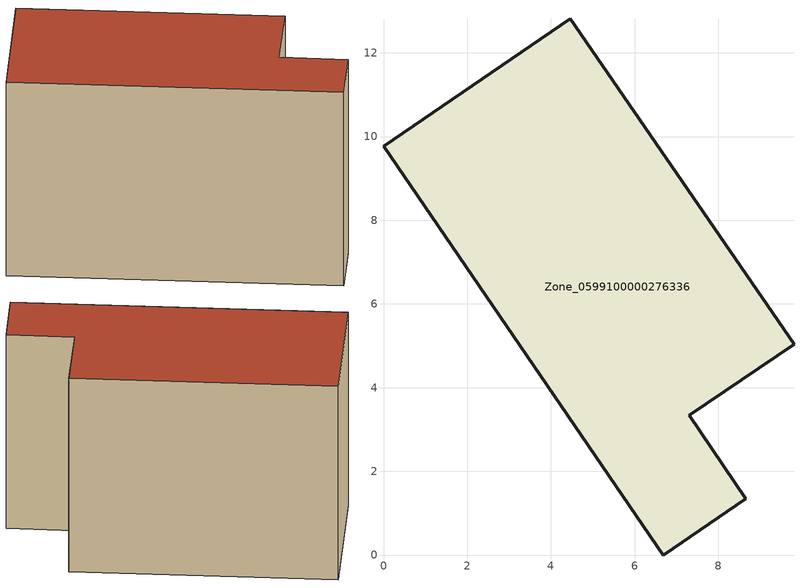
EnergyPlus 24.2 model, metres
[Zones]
Zone_0599100000276336
 floor ground (C_G): 0,9.77 4.46,12.81 9.81,5.04 7.31,3.34 8.66,1.35 6.69,0 z0
 wall outside (C_F): 4.46,12.81 0,9.77 6.69,0 8.66,1.35 7.31,3.34 9.81,5.04 4.46,12.81 z0:7.71
 roof outside (C_R): 0,9.77 6.69,0 8.66,1.35 7.31,3.34 9.81,5.04 4.46,12.81 z7.71
[BUILDING]
Pand.0599100000276336: North Axis=0; Terrain=City; Loads Convergence Tolerance Value=0.04; Temperature Convergence Tolerance Value=0.4; Solar Distribution=FullExterior; Maximum Number of Warmup Days=25; Minimum Number of Warmup Days=1
[Site:Location]
Rotterdam.The.Hague.AP_ZH_NLD Design_Conditions: Latitude=51.96; Longitude=4.45; Time Zone=1; Elevation=-4.5
[SITE:GROUNDTEMPERATURE:BUILDINGSURFACE]
18, 18, 18, 18, 18, 18, 18, 18, 18, 18, 18, 18
[MATERIAL] Thermal Absorptance=0.9; Solar Absorptance=0.7; Visible Absorptance=0.7
Name | Roughness | Thickness | Conductivity | Density | Specific Heat
G.TI.1975-1991 | MediumSmooth | 0.15 | 0.288461 | 540 | 1210
F.TI.1975-1991 | Rough | 0.3 | 0.230769 | 1920 | 840
R.TI.1975-1991 | MediumRough | 0.2 | 0.153846 | 1500 | 1000
[CONSTRUCTION]
C_G: G.TI.1975-1991
C_F: F.TI.1975-1991
C_R: R.TI.1975-1991
[ZONE]
Zone_0599100000276336: Type=1; Multiplier=1; Ceiling Height=Autocalculate; Volume=Autocalculate; Floor Area=autocalculate; Part of Total Floor Area=Yes
[ZONEINFILTRATION:DESIGNFLOWRATE]
Infil_Zone_0599100000276336: Zone or ZoneList or Space or SpaceList=Zone_0599100000276336; Schedule=AlwaysOn; Design Flow Rate Calculation Method=Flow/Area; Flow Rate per Floor Area=0.003; Constant Term Coefficient=1; Temperature Term Coefficient=0; Velocity Term Coefficient=0; Velocity Squared Term Coefficient=0
[HVACTEMPLATE:ZONE:IDEALLOADSAIRSYSTEM]
Zone_0599100000276336: Maximum Heating Supply Air Temperature=50; Minimum Cooling Supply Air Temperature=13; Maximum Heating Supply Air Humidity Ratio=0.0156; Minimum Cooling Supply Air Humidity Ratio=0.0077; Heating Limit=NoLimit; Cooling Limit=NoLimit; Dehumidification Control Type=ConstantSensibleHeatRatio; Cooling Sensible Heat Ratio=0.7; Dehumidification Setpoint=60; Humidification Control Type=None; Humidification Setpoint=30; Outdoor Air Method=None; Outdoor Air Flow Rate per Person=0.00944; Outdoor Air Flow Rate per Zone Floor Area=0; Outdoor Air Flow Rate per Zone=0; Demand Controlled Ventilation Type=None; Outdoor Air Economizer Type=NoEconomizer; Heat Recovery Type=None; Sensible Heat Recovery Effectiveness=0.7; Latent Heat Recovery Effectiveness=0.65
[ZONECONTROL:THERMOSTAT]
ThermostatControl_Zone_0599100000276336: Zone or ZoneList=Zone_0599100000276336; Control Type Schedule=DualSetpointControlType; Control 1=Thermostat_Zone_0599100000276336; Temperature Difference Between Cutout And Setpoint=0
[THERMOSTATSETPOINT:DUALSETPOINT]
Thermostat_Zone_0599100000276336: Heating Setpoint Temperature Schedule=HeatingSetpoint_Zone_0599100000276336; Cooling Setpoint Temperature Schedule=CoolingSetpoint_Zone_0599100000276336
[SCHEDULE:COMPACT]
HeatingSetpoint_Zone_0599100000276336: Through: 12/31, For: AllDays, Until: 24:00, 21
CoolingSetpoint_Zone_0599100000276336: Through: 12/31, For: AllDays, Until: 24:00, 24
DualSetpointControlType: Through: 12/31, For: AllDays, Until: 24:00, 4
AlwaysOn: Through: 12/31, For: AllDays, Until: 24:00, 1
